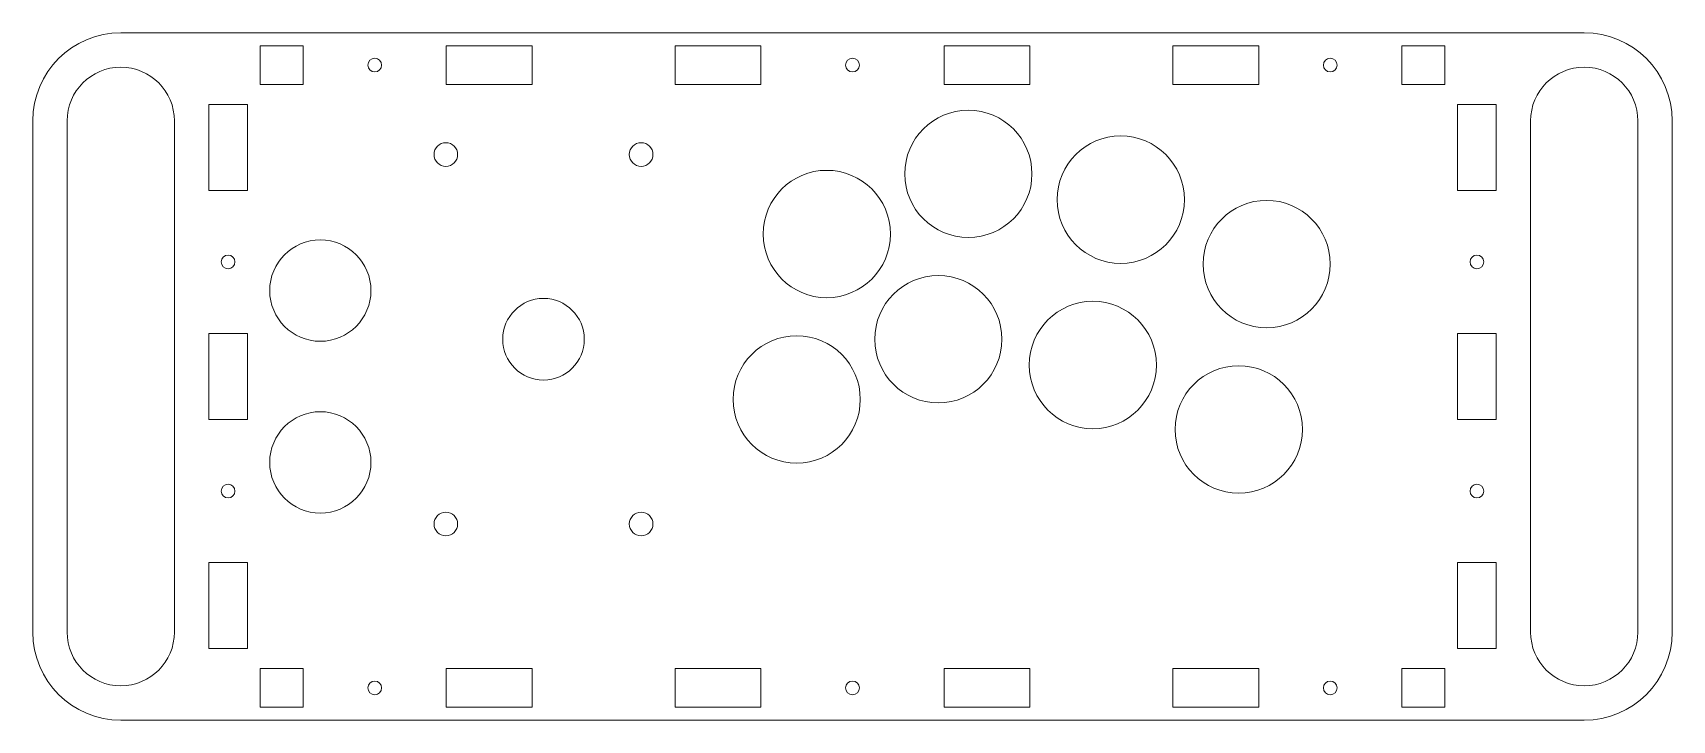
# Model space of a CAD drawing. Header units: millimetres. Extents: x -191 to 191, y -80 to 80.
import ezdxf

# ---------------------------------------------------------------- set-up
doc = ezdxf.new("R2010")
doc.units = ezdxf.units.MM

msp = doc.modelspace()

# ---------------------------------------------------------------- linework, layer by layer
at = {"color": 7, "linetype": 'Continuous', "lineweight": 15}
for p, q in [((170.5, 80), (-170.5, 80)), ((-138, 77), (-128, 77)), ((-138, 68), (-138, 77)), ((-128, 77), (-128, 68)), ((-94.67, 77), (-74.67, 77)), ((-94.67, 68), (-94.67, 77)), ((-74.67, 77), (-74.67, 68)), ((-21.33, 77), (-41.33, 77)), ((-41.33, 77), (-41.33, 68)), ((-21.33, 68), (-21.33, 77)), ((41.33, 77), (21.33, 77)), ((21.33, 77), (21.33, 68)), ((41.33, 68), (41.33, 77)), ((74.67, 77), (74.67, 68)), ((94.67, 77), (74.67, 77)), ((94.67, 68), (94.67, 77)), ((128, 77), (128, 68)), ((138, 77), (128, 77)), ((138, 68), (138, 77)), ((-128, 68), (-138, 68)), ((-74.67, 68), (-94.67, 68)), ((-41.33, 68), (-21.33, 68)), ((21.33, 68), (41.33, 68)), ((74.67, 68), (94.67, 68)), ((128, 68), (138, 68)), ((-141, 63.33), (-150, 63.33)), ((-150, 43.33), (-150, 63.33)), ((-141, 43.33), (-141, 63.33)), ((141, 63.33), (150, 63.33)), ((141, 43.33), (141, 63.33)), ((150, 43.33), (150, 63.33)), ((-191, 59.5), (-191, -59.5)), ((-183, 59.5), (-183, -59.5)), ((-158, -59.5), (-158, 59.5)), ((158, -59.5), (158, 59.5)), ((183, 59.5), (183, -59.5)), ((191, 59.5), (191, -59.5)), ((-150, 43.33), (-141, 43.33)), ((150, 43.33), (141, 43.33)), ((-141, 10), (-150, 10)), ((-150, -10), (-150, 10)), ((-141, -10), (-141, 10)), ((141, 10), (150, 10)), ((141, -10), (141, 10)), ((150, -10), (150, 10)), ((-150, -10), (-141, -10)), ((150, -10), (141, -10)), ((-141, -43.33), (-150, -43.33)), ((-150, -63.33), (-150, -43.33)), ((-141, -63.33), (-141, -43.33)), ((141, -43.33), (150, -43.33)), ((141, -63.33), (141, -43.33)), ((150, -63.33), (150, -43.33)), ((-150, -63.33), (-141, -63.33)), ((150, -63.33), (141, -63.33)), ((-128, -68), (-138, -68)), ((-138, -68), (-138, -77)), ((-128, -77), (-128, -68)), ((-74.67, -68), (-94.67, -68)), ((-94.67, -68), (-94.67, -77)), ((-74.67, -77), (-74.67, -68)), ((-41.33, -68), (-21.33, -68)), ((-41.33, -77), (-41.33, -68)), ((-21.33, -68), (-21.33, -77)), ((21.33, -68), (41.33, -68)), ((21.33, -77), (21.33, -68)), ((41.33, -68), (41.33, -77)), ((74.67, -77), (74.67, -68)), ((74.67, -68), (94.67, -68)), ((94.67, -68), (94.67, -77)), ((128, -77), (128, -68)), ((128, -68), (138, -68)), ((138, -68), (138, -77)), ((-170.5, -80), (170.5, -80)), ((-138, -77), (-128, -77)), ((-94.67, -77), (-74.67, -77)), ((-21.33, -77), (-41.33, -77)), ((41.33, -77), (21.33, -77)), ((94.67, -77), (74.67, -77)), ((138, -77), (128, -77))]:
    msp.add_line(p, q, dxfattribs=at)
for centre, radius in [((-111.33, 72.5), 1.6), ((0, 72.5), 1.6), ((111.33, 72.5), 1.6), ((27, 47.17), 14.82), ((-94.75, 51.67), 2.75), ((-49.25, 51.67), 2.75), ((62.5, 41.17), 14.83), ((-6, 33.17), 14.82), ((96.5, 26.18), 14.82), ((-124, 20), 11.8), ((-145.5, 26.67), 1.6), ((145.5, 26.67), 1.6), ((20, 8.68), 14.82), ((-72, 8.68), 9.5), ((56, 2.67), 14.83), ((-13, -5.33), 14.82), ((90, -12.32), 14.83), ((-124, -20), 11.8), ((-145.5, -26.67), 1.6), ((145.5, -26.67), 1.6), ((-94.75, -34.33), 2.75), ((-49.25, -34.33), 2.75), ((-111.33, -72.5), 1.6), ((0, -72.5), 1.6), ((111.33, -72.5), 1.6)]:
    msp.add_circle(centre, radius, dxfattribs=at)
for centre, radius, start, end in [((-170.5, 59.5), 20.5, 90, 180), ((170.5, 59.5), 20.5, 0, 90), ((-170.5, 59.5), 12.5, 0, 180), ((170.5, 59.5), 12.5, 0, 180), ((-170.5, -59.5), 20.5, 180, 270), ((-170.5, -59.5), 12.5, 180, 0), ((170.5, -59.5), 12.5, 180, 0), ((170.5, -59.5), 20.5, 270, 0)]:
    msp.add_arc(centre, radius, start, end, dxfattribs=at)

doc.saveas('drawing.dxf')
